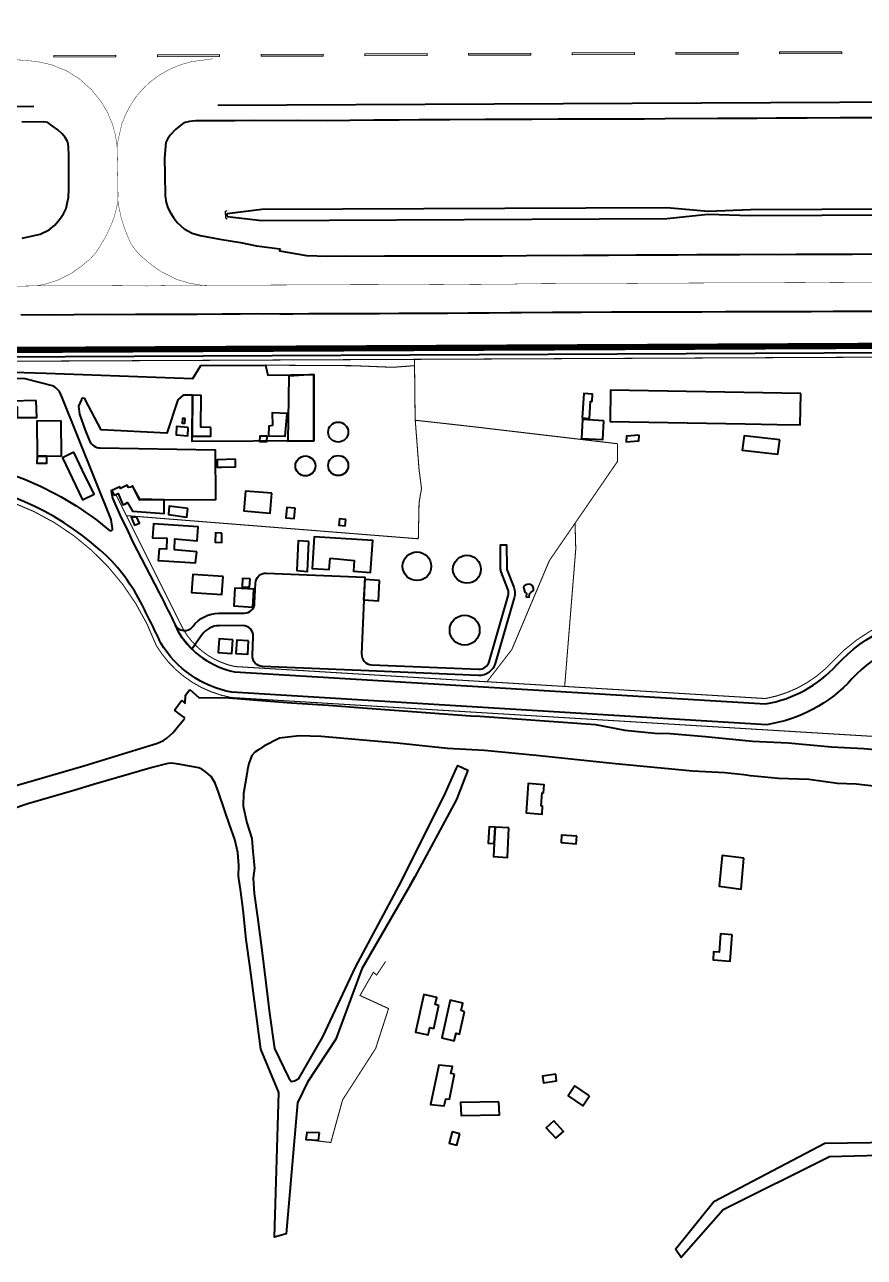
# Model space of a CAD drawing. Header units: metres. Extents: x 428 to 3974, y -4076 to 3914.
# Drawn here: x 989.834 to 990.185, y -369.457 to -368.943 of the extents above; entities that cross this region are included whole.
import ezdxf

# ---------------------------------------------------------------- set-up
doc = ezdxf.new("R2010")
doc.units = ezdxf.units.M
doc.header["$MEASUREMENT"] = 0
for name, pattern in [('CENTER', [50.8, 31.75, -6.35, 6.35, -6.35]), ('DASHED', [0.75, 0.5, -0.25]), ('HIDDEN', [9.525, 6.35, -3.175])]:
    doc.linetypes.add(name, pattern=pattern)
for name, color, linetype, lineweight in [('C-BLDG', 253, 'Continuous', 5), ('C-CLER-AERO', 253, 'Continuous', 5), ('C-FENC-AIRF-SECU', 253, 'DASHED', 0), ('C-NTWK-WATR-AIRF', 253, 'HIDDEN', 0), ('C-ROAD-AIRF', 253, 'Continuous', 5), ('C-ROAD-LAND', 253, 'Continuous', 9), ('C-RUNN', 253, 'Continuous', 5), ('C-RUNN-CNTR', 253, 'Continuous', 18), ('C-RUNN-MARK', 253, 'Continuous', 0), ('C-SHLD', 253, 'Continuous', 5)]:
    doc.layers.add(name, color=color, linetype=linetype, lineweight=lineweight)
doc.layers.add('C-STRM-HEAD WALL', color=253, linetype='Continuous')
doc.layers.add('C-TAXI-OTLN', color=4, linetype='Continuous')
doc.styles.add('ADPI R', font='swiss.ttf')
doc.linetypes.add('OLS', pattern='A,4,-2,4,-2,["OLS",ADPI R,S=1.2,R=0,X=-1.7,Y=-0.5],-2,4,-2,4,-2', length=26)

# ---------------------------------------------------------------- blocks, each defined once
blk = doc.blocks.new('Kholsi_Close-flat-3')
at = {"layer": 'C-STRM-HEAD WALL', "ltscale": 0.1}
for points in [[(-0.03, 1.5), (0.79, 2)], [(-0.03, 1.5), (0.03, -1.5)], [(0.03, -1.5), (0.87, -1.97)]]:
    blk.add_lwpolyline(points, dxfattribs=at)
blk = doc.blocks.new('*U17')
at = {"layer": 'C-RUNN-MARK'}
for points in [[(634195.53, 3064775.27), (634194.69, 3064775.59), (634183.75, 3064747.66), (634184.59, 3064747.33)], [(634177.29, 3064728.71), (634176.45, 3064729.04), (634165.5, 3064701.11), (634166.34, 3064700.78)], [(634159.05, 3064682.16), (634158.21, 3064682.49), (634147.26, 3064654.56), (634148.1, 3064654.23)], [(634140.8, 3064635.61), (634139.96, 3064635.94), (634129.02, 3064608), (634129.86, 3064607.68)], [(634122.56, 3064589.05), (634121.72, 3064589.38), (634110.78, 3064561.45), (634111.61, 3064561.12)], [(634104.32, 3064542.5), (634103.48, 3064542.83), (634092.53, 3064514.9), (634093.37, 3064514.57)], [(634086.07, 3064495.95), (634085.24, 3064496.28), (634074.29, 3064468.34), (634075.13, 3064468.02)], [(634067.83, 3064449.39), (634066.99, 3064449.72), (634056.05, 3064421.79), (634056.88, 3064421.46)]]:
    blk.add_hatch(color=256, dxfattribs=at).paths.add_polyline_path(points)
for points in [[(634194.69, 3064775.59), (634183.75, 3064747.66), (634184.59, 3064747.33), (634195.53, 3064775.27)], [(634176.45, 3064729.04), (634165.5, 3064701.11), (634166.34, 3064700.78), (634177.29, 3064728.71)], [(634158.21, 3064682.49), (634147.26, 3064654.56), (634148.1, 3064654.23), (634159.05, 3064682.16)], [(634139.96, 3064635.94), (634129.02, 3064608), (634129.86, 3064607.68), (634140.8, 3064635.61)], [(634121.72, 3064589.38), (634110.78, 3064561.45), (634111.61, 3064561.12), (634122.56, 3064589.05)], [(634103.48, 3064542.83), (634092.53, 3064514.9), (634093.37, 3064514.57), (634104.32, 3064542.5)], [(634085.24, 3064496.28), (634074.29, 3064468.34), (634075.13, 3064468.02), (634086.07, 3064495.95)], [(634066.99, 3064449.72), (634056.05, 3064421.79), (634056.88, 3064421.46), (634067.83, 3064449.39)]]:
    blk.add_lwpolyline(points, close=True, dxfattribs=at)

msp = doc.modelspace()

# ---------------------------------------------------------------- linework, layer by layer
at = {"layer": 'C-BLDG', "lineweight": 40}
for points in [[(989.94451, -369.08924), (989.9441, -369.11639), (989.95497, -369.11633), (989.95497, -369.08865)], [(989.91193, -369.11068), (989.90778, -369.11061), (989.90791, -369.09733), (989.90427, -369.09725), (989.90409, -369.11432), (989.91197, -369.11433)], [(990.07057, -369.09974), (990.0712, -369.09976), (990.07143, -369.09676), (990.06775, -369.09653), (990.0671, -369.10673), (990.07012, -369.10693)], [(990.15838, -369.09655), (990.07897, -369.09517), (990.07881, -369.10823), (990.13521, -369.10921), (990.14852, -369.10944), (990.15822, -369.10961)], [(989.83902, -369.09941), (989.82851, -369.09966), (989.82847, -369.10205), (989.831, -369.10214), (989.8311, -369.10655), (989.8393, -369.10654)], [(989.84939, -369.10793), (989.8392, -369.10805), (989.83934, -369.12265), (989.84348, -369.12263), (989.84951, -369.12259)], [(989.90118, -369.10702), (989.90013, -369.10695), (989.90001, -369.10889), (989.90106, -369.10896)], [(989.94378, -369.10491), (989.93764, -369.10458), (989.93765, -369.10995), (989.93622, -369.11017), (989.93607, -369.11427), (989.94306, -369.11441)], [(990.07612, -369.10788), (990.06722, -369.1074), (990.06677, -369.11528), (990.07566, -369.11576)], [(989.90244, -369.11076), (989.89758, -369.11031), (989.89746, -369.1138), (989.90232, -369.11425)], [(989.93547, -369.11431), (989.93236, -369.11429), (989.9323, -369.11656), (989.9354, -369.11658)], [(990.09096, -369.11396), (990.08559, -369.11432), (990.08543, -369.11664), (990.09081, -369.11628)], [(990.14971, -369.11582), (990.13472, -369.11421), (990.13389, -369.12018), (990.14888, -369.12179)], [(989.84348, -369.12263), (989.83934, -369.12265), (989.83932, -369.12555), (989.84345, -369.1256)], [(989.8547, -369.12103), (989.84993, -369.12339), (989.85839, -369.14095), (989.86316, -369.13859), (989.85838, -369.12867)], [(989.92231, -369.12401), (989.91464, -369.12421), (989.91461, -369.12528), (989.91455, -369.12729), (989.9164, -369.12724), (989.92223, -369.12709)], [(989.89248, -369.14098), (989.88227, -369.14066), (989.87929, -369.13503), (989.87833, -369.13559), (989.8775, -369.13579), (989.87699, -369.13477), (989.87419, -369.13619), (989.87388, -369.13554), (989.87065, -369.13699), (989.87158, -369.13897), (989.87317, -369.13832), (989.8752, -369.14306), (989.87607, -369.1427), (989.87719, -369.14209), (989.87927, -369.14571), (989.89248, -369.14669)], [(989.93737, -369.13812), (989.92645, -369.13724), (989.92573, -369.14546), (989.9367, -369.14644)], [(989.90234, -369.14453), (989.8946, -369.14354), (989.89425, -369.14711), (989.90199, -369.1481)], [(989.94713, -369.14443), (989.94369, -369.14411), (989.94332, -369.14845), (989.94676, -369.14877)], [(989.88101, -369.1481), (989.87864, -369.14815), (989.88012, -369.15153), (989.88211, -369.15072)], [(989.96831, -369.14915), (989.96564, -369.14889), (989.96539, -369.15147), (989.96806, -369.15173)], [(989.90613, -369.16267), (989.89684, -369.16181), (989.89693, -369.15722), (989.90622, -369.15808), (989.90663, -369.15222), (989.88805, -369.15098), (989.88764, -369.15677), (989.8935, -369.15698), (989.8934, -369.16157), (989.89037, -369.16136), (989.88999, -369.16628), (989.9056, -369.16726)], [(989.91657, -369.15491), (989.91386, -369.15477), (989.91383, -369.15859), (989.91653, -369.15874)], [(989.95296, -369.15836), (989.94847, -369.15806), (989.94785, -369.17049), (989.95234, -369.17079)], [(989.96179, -369.16522), (989.97179, -369.16626), (989.97152, -369.17073), (989.97867, -369.17124), (989.97964, -369.15796), (989.95515, -369.15635), (989.95424, -369.1696), (989.96145, -369.17006)], [(989.91704, -369.17292), (989.90439, -369.17217), (989.90393, -369.17964), (989.91658, -369.1804)], [(989.92835, -369.17386), (989.92522, -369.17375), (989.92501, -369.17724), (989.92814, -369.17734)], [(989.98248, -369.17466), (989.97623, -369.17425), (989.97575, -369.18265), (989.982, -369.18306)], [(989.92987, -369.17825), (989.92201, -369.17782), (989.92159, -369.18523), (989.92943, -369.18569)], [(990.04645, -369.17708), (990.04622, -369.17676), (990.04563, -369.17629), (990.04503, -369.17611), (990.0441, -369.17624), (990.04346, -369.17642), (990.04291, -369.17685), (990.0427, -369.17712), (990.04261, -369.17763), (990.04269, -369.17796), (990.04308, -369.17944), (990.04385, -369.17998), (990.0437, -369.18148), (990.04499, -369.18162), (990.04508, -369.18017), (990.04583, -369.17948), (990.04672, -369.17872), (990.04671, -369.17785)], [(989.92119, -369.19933), (989.91547, -369.19896), (989.91499, -369.20472), (989.92072, -369.20508)], [(989.92765, -369.19977), (989.92275, -369.19947), (989.92244, -369.20513), (989.92734, -369.20543)], [(990.05035, -369.26317), (990.05095, -369.26326), (990.05117, -369.25987), (990.04451, -369.25936), (990.04366, -369.2716), (990.05031, -369.27211), (990.05053, -369.26879), (990.04993, -369.26869)], [(990.03068, -369.27759), (990.02818, -369.27746), (990.02777, -369.28431), (990.03028, -369.28441)], [(990.03644, -369.27781), (990.03068, -369.27759), (990.03028, -369.28441), (990.03002, -369.28991), (990.03587, -369.29031)], [(990.06479, -369.2814), (990.05844, -369.2809), (990.05826, -369.284), (990.06461, -369.2845)], [(990.13465, -369.29056), (990.12555, -369.28938), (990.12437, -369.3023), (990.13347, -369.30348)], [(990.12981, -369.3226), (990.12493, -369.32212), (990.12428, -369.32982), (990.12195, -369.32965), (990.12175, -369.33294), (990.12897, -369.33359)], [(990.00714, -369.35204), (990.00565, -369.3516), (990.0063, -369.34865), (990.00096, -369.34746), (989.99746, -369.36315), (990.00281, -369.36433), (990.0035, -369.3613), (990.00506, -369.3616)], [(990.01797, -369.35465), (990.01648, -369.3542), (990.01721, -369.35104), (990.01196, -369.34987), (990.00842, -369.36559), (990.01366, -369.36676), (990.01439, -369.36359), (990.01588, -369.36403)], [(990.01374, -369.38068), (990.01219, -369.38047), (990.01291, -369.37753), (990.00725, -369.37694), (990.00371, -369.39337), (990.00938, -369.39397), (990.01009, -369.39102), (990.01164, -369.39123)], [(990.05604, -369.38079), (990.05051, -369.38157), (990.05088, -369.38431), (990.05641, -369.38354)], [(990.07011, -369.38979), (990.06406, -369.38563), (990.06125, -369.38984), (990.06731, -369.394)], [(990.0323, -369.3923), (990.01623, -369.39257), (990.01649, -369.398), (990.03256, -369.39774)], [(990.05519, -369.40026), (990.05205, -369.40308), (990.05611, -369.40743), (990.05926, -369.40461)], [(989.95728, -369.40529), (989.95206, -369.40506), (989.95166, -369.408), (989.95688, -369.40824)], [(990.01603, -369.40558), (990.01284, -369.40475), (990.0115, -369.40956), (990.01469, -369.41039)]]:
    msp.add_lwpolyline(points, close=True, dxfattribs=at)
for centre, radius in [((989.96516, -369.11264), 0.00418), ((989.95146, -369.12679), 0.00417), ((989.96518, -369.12662), 0.00421), ((989.99806, -369.16866), 0.00599), ((990.01894, -369.1699), 0.00583), ((990.018, -369.19534), 0.00626)]:
    msp.add_circle(centre, radius, dxfattribs=at)
at = {"layer": 'C-CLER-AERO', "linetype": 'OLS', "lineweight": 40, "const_width": 0.0026, "flags": 128}
msp.add_lwpolyline([(988.39342, -368.84256), (991.03591, -368.83004), (991.0371, -369.07262), (988.39457, -369.08515), (988.39342, -368.84256)], close=True, dxfattribs=at)
at = {"layer": 'C-FENC-AIRF-SECU', "lineweight": 40, "ltscale": 0.2, "const_width": 0.000433, "flags": 128}
for points in [[(990.6726, -369.07907), (989.64586, -369.08393)], [(989.99703, -369.08227), (989.99731, -369.10768)], [(989.99706, -369.0849), (989.98801, -369.08559), (989.97158, -369.08492), (989.93475, -369.0847)], [(989.99895, -369.14206), (989.99996, -369.13619), (989.99893, -369.12821), (989.99735, -369.10769)], [(990.02516, -369.11079), (989.99735, -369.10769)], [(990.08183, -369.11749), (990.02512, -369.11082)], [(990.08183, -369.11749), (990.08186, -369.12487), (990.05337, -369.16632)], [(989.99895, -369.14206), (989.99863, -369.15719)], [(989.87667, -369.14752), (989.99863, -369.15719)], [(990.06411, -369.1507), (990.06441, -369.16143), (990.05977, -369.21884)], [(990.05337, -369.16632), (990.05337, -369.16632), (990.03769, -369.20345), (990.02732, -369.21688)], [(989.95166, -369.40807), (989.96208, -369.40925), (989.96699, -369.39147), (989.98081, -369.37), (989.9862, -369.35334), (989.97427, -369.34789), (989.97984, -369.33818), (989.98122, -369.33933), (989.98497, -369.33367)]]:
    msp.add_lwpolyline(points, dxfattribs=at)
for points in [[(989.64446, -369.10607), (989.69913, -369.11931), (989.73636, -369.13066, 0.055323), (989.76113, -369.13293, -0.094697), (989.82906, -369.142, -0.217915), (989.88912, -369.20166, 0.214899), (989.92039, -369.22345), (990.361, -369.25013)], [(990.43648, -369.12707), (990.43135, -369.1271, 0.183963), (990.40793, -369.13816), (990.39055, -369.1534, -0.11002), (990.3669, -369.16656), (990.29944, -369.18259, -0.027439), (990.27563, -369.18648), (990.21864, -369.18661, 0.198539), (990.17177, -369.20835, -0.166186), (990.14361, -369.22389), (990.02732, -369.21688)], [(990.02731, -369.2169), (989.92205, -369.21053, -0.239704), (989.89897, -369.19215), (989.87226, -369.13869)]]:
    msp.add_lwpolyline(points, format="xyb", dxfattribs=at)
at = {"layer": 'C-NTWK-WATR-AIRF', "lineweight": 40}
for points in [[(990.33001, -369.0175, -0.241082), (990.2727, -369.07527, -0.048428), (990.25528, -369.07667), (989.63454, -369.07961)], [(990.33096, -369.0227, -0.228219), (990.27333, -369.0778, -0.048841), (990.25527, -369.07927), (989.63455, -369.08221)]]:
    msp.add_lwpolyline(points, format="xyb", dxfattribs=at)
for points in [[(989.91874, -369.02135), (989.93329, -369.01957), (990.10242, -369.0188), (990.1197, -369.02038), (990.13737, -369.01969), (990.24545, -369.01918), (990.25097, -369.0199)], [(989.91875, -369.02265), (989.91874, -369.02135)], [(989.91875, -369.02265), (989.93331, -369.0243), (990.10244, -369.02347), (990.11971, -369.02172), (990.13738, -369.02224), (990.24546, -369.02173), (990.25098, -369.02096)]]:
    msp.add_lwpolyline(points, dxfattribs=at)
at = {"layer": 'C-ROAD-AIRF', "lineweight": 40}
for points in [[(989.79685, -369.08662), (989.84312, -369.08797), (989.90444, -369.09033), (989.90777, -369.08481), (989.93475, -369.0847), (989.93581, -369.08886), (989.95497, -369.08865), (989.95497, -369.11632), (989.9041, -369.11657), (989.90427, -369.09725), (989.90042, -369.09726), (989.89819, -369.09914), (989.89356, -369.11308), (989.86615, -369.11164), (989.85946, -369.09898, 0.632251), (989.85789, -369.09904), (989.85672, -369.10182), (989.85713, -369.10516), (989.85942, -369.1119), (989.86131, -369.11636, 0.295241), (989.86578, -369.1192), (989.91375, -369.11999), (989.91385, -369.14088), (989.88227, -369.14103), (989.87929, -369.13503), (989.87833, -369.13559), (989.8775, -369.13579), (989.87698, -369.13478), (989.87421, -369.13619), (989.87391, -369.13552), (989.87026, -369.13716), (989.87088, -369.14016), (989.87395, -369.14723), (989.8774, -369.15435), (989.8794, -369.15861), (989.89024, -369.1795), (989.89004, -369.17913, -0.001273), (989.89024, -369.1795, -0.007761), (989.8987, -369.19658, 0.206156), (989.92177, -369.21268), (990.14374, -369.22612, 0.167457), (990.17341, -369.20985, -0.198332), (990.21869, -369.18882)], [(989.79862, -369.12375, -0.153367), (989.86948, -369.15366, -0.153367), (989.86948, -369.15366, 0.688083), (989.8709, -369.15288), (989.87037, -369.14907), (989.8499, -369.09818), (989.84868, -369.09563), (989.84714, -369.09413), (989.84642, -369.09351), (989.83445, -369.09044), (989.80192, -369.08968)], [(990.2189, -369.19749, 0.197416), (990.1798, -369.2157, -0.171728), (990.14417, -369.23483), (989.92066, -369.2213, -0.212978), (989.89107, -369.20072, 0.007947), (989.88253, -369.18347, 0.092911), (989.86575, -369.16189, 0.158771), (989.79776, -369.13237, 0.027446)]]:
    msp.add_lwpolyline(points, format="xyb", dxfattribs=at)
at = {"layer": 'C-ROAD-LAND', "lineweight": 40}
for p, q in [((989.9014, -369.22249), (989.90317, -369.22012)), ((989.90317, -369.22012), (989.90713, -369.22355)), ((989.89677, -369.22868), (989.89982, -369.2246)), ((989.89982, -369.2246), (989.90127, -369.22596)), ((989.90127, -369.22596), (989.9014, -369.22249)), ((989.90713, -369.22355), (989.91918, -369.22349)), ((989.91918, -369.22349), (989.91953, -369.22357)), ((989.91953, -369.22357), (989.93496, -369.22483)), ((989.93496, -369.22483), (989.94568, -369.22565)), ((989.94568, -369.22565), (989.96115, -369.22671)), ((989.96115, -369.22671), (989.97722, -369.22787)), ((989.89863, -369.23016), (989.89677, -369.22868)), ((989.90067, -369.23162), (989.89863, -369.23016)), ((989.90105, -369.23228), (989.90067, -369.23162)), ((989.97722, -369.22787), (989.998, -369.2294)), ((989.998, -369.2294), (990.02234, -369.23121)), ((990.02234, -369.23121), (990.02235, -369.23114)), ((990.02235, -369.23114), (990.07269, -369.2347)), ((989.89618, -369.23807), (989.8984, -369.23528)), ((989.8984, -369.23528), (989.90074, -369.23265)), ((989.90074, -369.23265), (989.90105, -369.23228)), ((990.07269, -369.2347), (990.08496, -369.23707)), ((990.08496, -369.23707), (990.09742, -369.23839)), ((989.88963, -369.24256), (989.89215, -369.24144)), ((989.89215, -369.24144), (989.89353, -369.2404)), ((989.89353, -369.2404), (989.89618, -369.23807)), ((990.09742, -369.23839), (990.10381, -369.23849)), ((990.10381, -369.23849), (990.11864, -369.23979)), ((990.11864, -369.23979), (990.13829, -369.24164)), ((990.13829, -369.24164), (990.15313, -369.24241)), ((989.85883, -369.25195), (989.88963, -369.24256)), ((990.15313, -369.24241), (990.17121, -369.24407)), ((990.17121, -369.24407), (990.18477, -369.24479)), ((990.18477, -369.24479), (990.20304, -369.2463)), ((989.82968, -369.26047), (989.85883, -369.25195))]:
    msp.add_line(p, q, dxfattribs=at)
msp.add_lwpolyline([(989.90439, -369.1938, -0.2343), (989.91539, -369.18828), (989.92594, -369.18823, 0.400612), (989.93025, -369.18408), (989.9306, -369.17566, -0.414214), (989.93511, -369.17152), (989.9763, -369.17324), (989.97496, -369.20527, 0.414214), (989.9791, -369.20978), (990.02388, -369.21166, 0.345299), (990.02822, -369.20854), (990.03621, -369.18105, 0.16416), (990.03609, -369.17829), (990.03326, -369.17095, -0.091076), (990.03297, -369.16941), (990.03292, -369.15968), (990.03552, -369.15967), (990.03557, -369.1694, 0.091076), (990.03568, -369.17001), (990.03851, -369.17735, -0.16416), (990.0387, -369.18178), (990.03071, -369.20927, -0.345299), (990.02377, -369.21426), (989.97467, -369.2122), (989.93348, -369.21047, -0.414214), (989.92933, -369.20596), (989.92967, -369.19795, 0.427947), (989.92532, -369.19343), (989.91542, -369.19348, 0.243614), (989.90836, -369.19718), (989.90408, -369.20329, -0.060703), (989.8987, -369.19658, 0.001582), (989.89702, -369.19308, 0.557357)], format="xyb", close=True, dxfattribs=at)
for points in [[(990.19613, -369.26132), (990.18161, -369.25969), (990.17372, -369.25933), (990.16176, -369.25771), (990.1491, -369.25727), (990.13738, -369.25621), (990.13465, -369.25576), (990.12668, -369.25489), (990.11317, -369.25423), (990.07965, -369.25098), (990.04922, -369.24785), (990.02626, -369.24565), (990.02103, -369.24534), (990.01084, -369.24473), (989.98974, -369.24254), (989.95801, -369.23971), (989.94881, -369.23941), (989.9407, -369.2404), (989.93416, -369.24373), (989.93185, -369.24527), (989.9304, -369.24632), (989.92911, -369.24774), (989.92862, -369.24874), (989.9278, -369.25098), (989.92727, -369.25356), (989.92693, -369.25542), (989.92561, -369.26356), (989.92549, -369.26889), (989.927, -369.27584), (989.92907, -369.28237), (989.92953, -369.28776), (989.93017, -369.29466), (989.92963, -369.29886), (989.93009, -369.3053), (989.93149, -369.31515), (989.93307, -369.32787), (989.93495, -369.34257), (989.93651, -369.35521), (989.9386, -369.37004), (989.94443, -369.38211), (989.94556, -369.38377), (989.94697, -369.38353), (989.94874, -369.38248), (989.95875, -369.36517), (989.97245, -369.33605), (989.99161, -369.30013), (990.00992, -369.26321), (990.01457, -369.253), (990.01512, -369.25184), (990.01928, -369.25384), (990.01464, -369.266), (989.99714, -369.29839), (989.99514, -369.30208), (989.97507, -369.33672), (989.9642, -369.36613), (989.95232, -369.38403), (989.95232, -369.38403), (989.94812, -369.39272), (989.94343, -369.44736), (989.93855, -369.4488), (989.94035, -369.38833), (989.93283, -369.37023), (989.92838, -369.33627), (989.9267, -369.32445), (989.92541, -369.31208), (989.92446, -369.30463), (989.9235, -369.29802), (989.92366, -369.29366), (989.92324, -369.28815), (989.92196, -369.28272), (989.91975, -369.27652), (989.91798, -369.27117), (989.9151, -369.26304), (989.9137, -369.25916), (989.91203, -369.2564), (989.90958, -369.2543), (989.90816, -369.25338), (989.90696, -369.25289), (989.89842, -369.25125), (989.89557, -369.25082), (989.894, -369.25096), (989.88738, -369.25264), (989.863, -369.25983), (989.8547, -369.26228), (989.83545, -369.2679), (989.82852, -369.27016)], [(989.99514, -369.30208), (989.99714, -369.29839)], [(990.21729, -369.41403), (990.1704, -369.41531), (990.12593, -369.43739), (990.10847, -369.45721), (990.10603, -369.45386), (990.12209, -369.43396), (990.16846, -369.40949), (990.21574, -369.40884)]]:
    msp.add_lwpolyline(points, dxfattribs=at)
at = {"layer": 'C-RUNN', "lineweight": 40, "ltscale": 0.1}
for points in [[(989.91486, -368.97614), (990.26121, -368.9745), (990.33814, -368.97414), (990.88986, -368.97152)], [(989.47306, -368.97823), (989.83795, -368.9765)]]:
    msp.add_lwpolyline(points, dxfattribs=at)
at = {"layer": 'C-RUNN-CNTR', "linetype": 'CENTER', "lineweight": 40, "const_width": 0.000173, "flags": 128}
for points in [[(989.39558, -369.05363), (989.41002, -369.05355), (989.42733, -369.05351), (989.44622, -369.05343), (989.46129, -369.05337), (989.47627, -369.05327), (989.48497, -369.05331), (989.49309, -369.05319), (989.50204, -369.05318), (989.51369, -369.05306), (989.52462, -369.05304), (989.53434, -369.053), (989.5437, -369.05292), (989.55338, -369.05288), (989.56453, -369.0529), (989.57546, -369.05282), (989.58495, -369.05277), (989.59548, -369.05271), (989.60683, -369.05268), (989.61758, -369.05262), (989.62889, -369.05254), (989.63883, -369.05255), (989.6468, -369.05252), (989.65399, -369.05246), (989.66325, -369.05244), (989.68533, -369.05237), (989.69523, -369.05231), (989.70414, -369.05224), (989.71793, -369.0522), (989.7295, -369.0522), (989.74133, -369.05215), (989.75528, -369.05209), (989.76846, -369.05202), (989.79101, -369.05192), (989.80684, -369.05183), (989.82009, -369.05181), (989.83156, -369.05173), (989.83929, -369.05155), (989.84701, -369.05161), (989.8549, -369.05156), (989.86523, -369.05154), (989.87394, -369.05151), (989.88532, -369.05163), (989.89544, -369.05144), (989.8962, -369.05144), (989.90277, -369.05142), (989.90862, -369.05141), (989.90958, -369.05135), (989.91677, -369.05133), (989.92398, -369.05131), (989.93079, -369.05126), (989.93786, -369.05124), (989.9454, -369.0512), (989.95273, -369.0512), (989.95984, -369.05116), (989.96729, -369.05112), (989.97451, -369.05108), (989.98205, -369.05107), (989.98959, -369.05101), (989.99702, -369.05106), (990.004, -369.05095), (990.01177, -369.05097), (990.01915, -369.05097), (990.02924, -369.0509), (990.03831, -369.05085), (990.04191, -369.05073), (990.05633, -369.05065), (990.06825, -369.05061), (990.08, -369.05059), (990.09207, -369.0505), (990.10508, -369.05044), (990.11698, -369.05038), (990.12824, -369.05031), (990.14093, -369.0503), (990.15122, -369.05027), (990.16158, -369.05023), (990.17215, -369.05011), (990.18726, -369.05006), (990.19456, -369.05008), (990.2033, -369.04993), (990.21965, -369.04993), (990.22862, -369.04992), (990.2375, -369.04988), (990.25231, -369.04985), (990.25841, -369.04983), (990.26212, -369.04954), (990.26541, -369.04906), (990.26893, -369.04823), (990.27201, -369.04712), (990.27517, -369.04569), (990.27837, -369.04394), (990.28133, -369.04202), (990.28374, -369.04007), (990.28588, -369.03796), (990.28769, -369.03599), (990.28936, -369.03398), (990.29087, -369.03193), (990.29282, -369.02824), (990.29398, -369.02566), (990.29489, -369.02344), (990.29575, -369.02056), (990.29634, -369.01746), (990.29671, -369.01479), (990.29705, -369.00915), (990.29742, -369.00311), (990.29783, -368.99663), (990.29874, -368.9915), (990.29961, -368.98731), (990.30007, -368.98526), (990.30078, -368.98268), (990.30146, -368.98024), (990.30231, -368.97793), (990.30307, -368.97616), (990.30389, -368.9747), (990.30499, -368.97277), (990.30653, -368.97055), (990.3084, -368.96811), (990.3097, -368.96651), (990.31128, -368.96496), (990.3124, -368.96381), (990.31377, -368.96269), (990.31596, -368.96125), (990.31815, -368.95996), (990.32014, -368.95891), (990.32248, -368.95789), (990.32571, -368.95682), (990.3286, -368.9561), (990.33063, -368.95572), (990.33267, -368.95551), (990.33674, -368.95542)], [(989.90862, -369.05141), (989.90328, -369.05054), (989.89766, -369.04889), (989.89146, -369.04579), (989.88898, -369.04415), (989.88582, -369.04171), (989.88324, -369.03955), (989.88079, -369.03707), (989.87867, -369.03414), (989.87707, -369.03067), (989.87571, -369.02702), (989.87451, -369.02327), (989.87352, -369.01857), (989.87314, -369.0163), (989.87316, -369.01299), (989.87308, -369.00738), (989.87297, -369.00222), (989.87284, -368.99622), (989.87281, -368.9938), (989.8726, -368.99181), (989.87201, -368.98835), (989.87093, -368.98427), (989.86873, -368.97905), (989.86605, -368.97459), (989.8619, -368.96945), (989.85687, -368.96503), (989.85175, -368.96184), (989.84547, -368.95927), (989.83919, -368.9579), (989.83489, -368.95752), (989.83335, -368.95743), (989.83212, -368.95727), (989.8231, -368.95709)], [(989.91281, -368.95675), (989.91147, -368.95697), (989.91019, -368.95716), (989.90829, -368.95738), (989.9038, -368.95799), (989.89949, -368.9592), (989.89469, -368.96119), (989.89052, -368.96356), (989.88675, -368.96632), (989.88342, -368.9695), (989.88076, -368.97258), (989.87803, -368.97674), (989.8762, -368.98033), (989.87474, -368.9841), (989.87327, -368.99041), (989.87281, -368.9938)], [(989.87314, -369.0163), (989.87239, -369.01975), (989.87141, -369.02325), (989.8706, -369.02538), (989.869, -369.02912), (989.86713, -369.0326), (989.86405, -369.03756), (989.86135, -369.04053), (989.85772, -369.04353), (989.85317, -369.04665), (989.84775, -369.04932), (989.8425, -369.05092), (989.83929, -369.05155)]]:
    msp.add_lwpolyline(points, dxfattribs=at)
at = {"layer": 'C-SHLD', "lineweight": 40}
for points in [[(989.84225, -368.98315), (989.83297, -368.98318)], [(989.83315, -369.0317), (989.84064, -369.03001), (989.84448, -369.02821), (989.84676, -369.02627), (989.84876, -369.02391), (989.8504, -369.02152), (989.85152, -369.01924), (989.85212, -369.01653), (989.85242, -369.01473), (989.85257, -369.01119), (989.85265, -369.00101), (989.85261, -368.99702), (989.85248, -368.99368), (989.85229, -368.99244), (989.85201, -368.99134), (989.85115, -368.98962), (989.84986, -368.98814), (989.84797, -368.98645), (989.8457, -368.98479), (989.84379, -368.9834), (989.84225, -368.98315)]]:
    msp.add_lwpolyline(points, dxfattribs=at)
msp.add_polyline3d([(990.19712, -368.98136, 0), (990.18483, -368.98148, 0), (990.17501, -368.98143, 0), (990.16112, -368.98154, 0), (990.14818, -368.98163, 0), (990.14025, -368.98167, 0), (990.13262, -368.98173, 0), (990.12372, -368.98177, 0), (990.10177, -368.98189, 0), (990.09314, -368.98195, 0), (990.08603, -368.98196, 0), (990.07623, -368.98199, 0), (990.06745, -368.98197, 0), (990.05712, -368.98204, 0), (990.04607, -368.98215, 0), (990.03579, -368.98214, 0), (990.02654, -368.98217, 0), (990.01183, -368.98229, 0), (990.00701, -368.98227, 0), (989.99882, -368.98231, 0), (989.99059, -368.9824, 0), (989.98004, -368.9824, 0), (989.97005, -368.98252, 0), (989.96055, -368.98262, 0), (989.9476, -368.9826, 0), (989.9391, -368.98263, 0), (989.92995, -368.9826, 0), (989.92199, -368.98274, 0), (989.91191, -368.98274, 0), (989.90556, -368.98268, 0), (989.9031, -368.98296, 0), (989.90071, -368.98357, 0), (989.89735, -368.98614, 0), (989.89496, -368.98871, 0), (989.89378, -368.99035, 0), (989.89322, -368.9917, 0), (989.89262, -368.99825, 0), (989.89272, -369.0051, 0), (989.89289, -369.01401, 0), (989.89333, -369.01683, 0), (989.89397, -369.01894, 0), (989.89511, -369.02112, 0), (989.89638, -369.02306, 0), (989.89793, -369.02508, 0), (989.90075, -369.02772, 0), (989.90414, -369.02965, 0), (989.90745, -369.0305, 0), (989.91567, -369.03202, 0), (989.92438, -369.03353, 0), (989.93096, -369.03484, 0), (989.9408, -369.03614, 0), (989.94066, -369.03695, 0), (989.95194, -369.03889, 0), (989.96063, -369.03916, 0), (989.96815, -369.03909, 0), (989.97655, -369.03917, 0), (989.98457, -369.03905, 0), (989.99351, -369.03908, 0), (990.0036, -369.03905, 0), (990.0115, -369.03903, 0), (990.0189, -369.03906, 0), (990.02666, -369.03899, 0), (990.03375, -369.03907, 0), (990.04389, -369.03894, 0), (990.05174, -369.03881, 0), (990.05955, -369.03887, 0), (990.06745, -369.03877, 0), (990.07814, -369.03872, 0), (990.08954, -369.03864, 0), (990.09778, -369.03858, 0), (990.10708, -369.03861, 0), (990.11504, -369.03849, 0), (990.1234, -369.03856, 0), (990.13302, -369.03843, 0), (990.14091, -369.03841, 0), (990.1491, -369.03846, 0), (990.15649, -369.03836, 0), (990.16393, -369.03839, 0), (990.17161, -369.03835, 0), (990.18004, -369.03831, 0), (990.19325, -369.03822, 0)], dxfattribs=at)
at = {"layer": 'C-TAXI-OTLN', "color": 253, "lineweight": 40}
msp.add_lwpolyline([(989.83261, -369.06359), (989.84452, -369.06362), (989.85469, -369.0635), (989.86643, -369.06342), (989.87287, -369.06358), (989.88041, -369.06336), (989.88661, -369.06343), (989.89458, -369.06347), (989.89655, -369.06338), (989.90631, -369.06337), (989.91664, -369.06327), (989.92441, -369.06329), (989.93163, -369.06319), (989.94077, -369.06326), (989.94627, -369.06325), (989.95287, -369.06319), (989.96672, -369.06314), (989.9746, -369.06311), (989.98247, -369.06306), (989.99053, -369.06304), (989.99779, -369.06298), (990.01085, -369.06293), (990.0194, -369.06291), (990.02818, -369.06279), (990.037, -369.06273), (990.04163, -369.06264), (990.05471, -369.06256), (990.06684, -369.06252), (990.07934, -369.06247), (990.09264, -369.06244), (990.10575, -369.06239), (990.11705, -369.06242), (990.12698, -369.06235), (990.13974, -369.06234), (990.15103, -369.06223), (990.16269, -369.06228), (990.17189, -369.06219), (990.18331, -369.06221), (990.1926, -369.0621)], dxfattribs=at)

# ---------------------------------------------------------------- block references
at = {"lineweight": 40, "xscale": 0.0008664000162988, "yscale": 0.0008664000162988, "zscale": 0.0008664000162988, "rotation": 0.2713628720925263}
msp.add_blockref('Kholsi_Close-flat-3', (989.91804, -369.02183), dxfattribs=at)
at = {"layer": 'C-RUNN-MARK', "lineweight": 40, "xscale": 0.0008663995821894, "yscale": 0.0008663995821894, "zscale": 0.0008663995821894, "rotation": 111.6703719335296}
msp.add_blockref('*U17', (3660.39751, 100.93225), dxfattribs=at)

doc.saveas('drawing.dxf')
